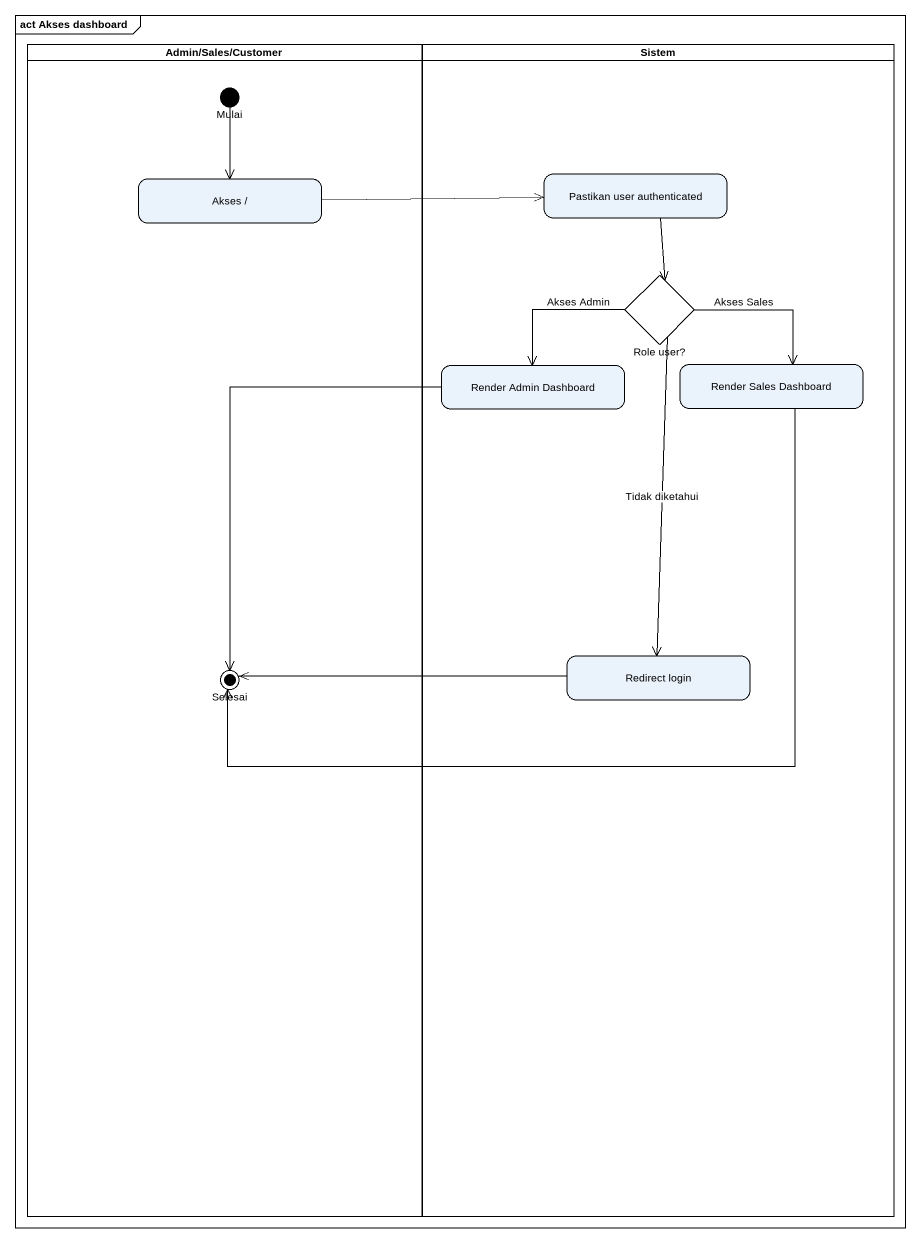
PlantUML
@startuml
mainframe act Akses dashboard
hide empty description
state "Admin/Sales/Customer" as Admin_Sales_Customer <<partition>> {
  state Mulai <<start>>
  state "Akses /" as Akses
  state Selesai <<end>>
}
state Sistem <<partition>> {
  state "Pastikan user authenticated" as Pastikan_user_authenticated
  state "Role user?" as Role_user <<choice>>
  state "Render Admin Dashboard" as Render_Admin_Dashboard
  state "Render Sales Dashboard" as Render_Sales_Dashboard
  state "Redirect login" as Redirect_login
}
Mulai --> Akses
Akses -right-> Pastikan_user_authenticated
Pastikan_user_authenticated --> Role_user
Role_user --> Render_Admin_Dashboard : Akses Admin
Role_user --> Render_Sales_Dashboard : Akses Sales
Role_user --> Redirect_login : Tidak diketahui
Render_Admin_Dashboard --> Selesai
Render_Sales_Dashboard -left-> Selesai
Redirect_login -left-> Selesai
@enduml
